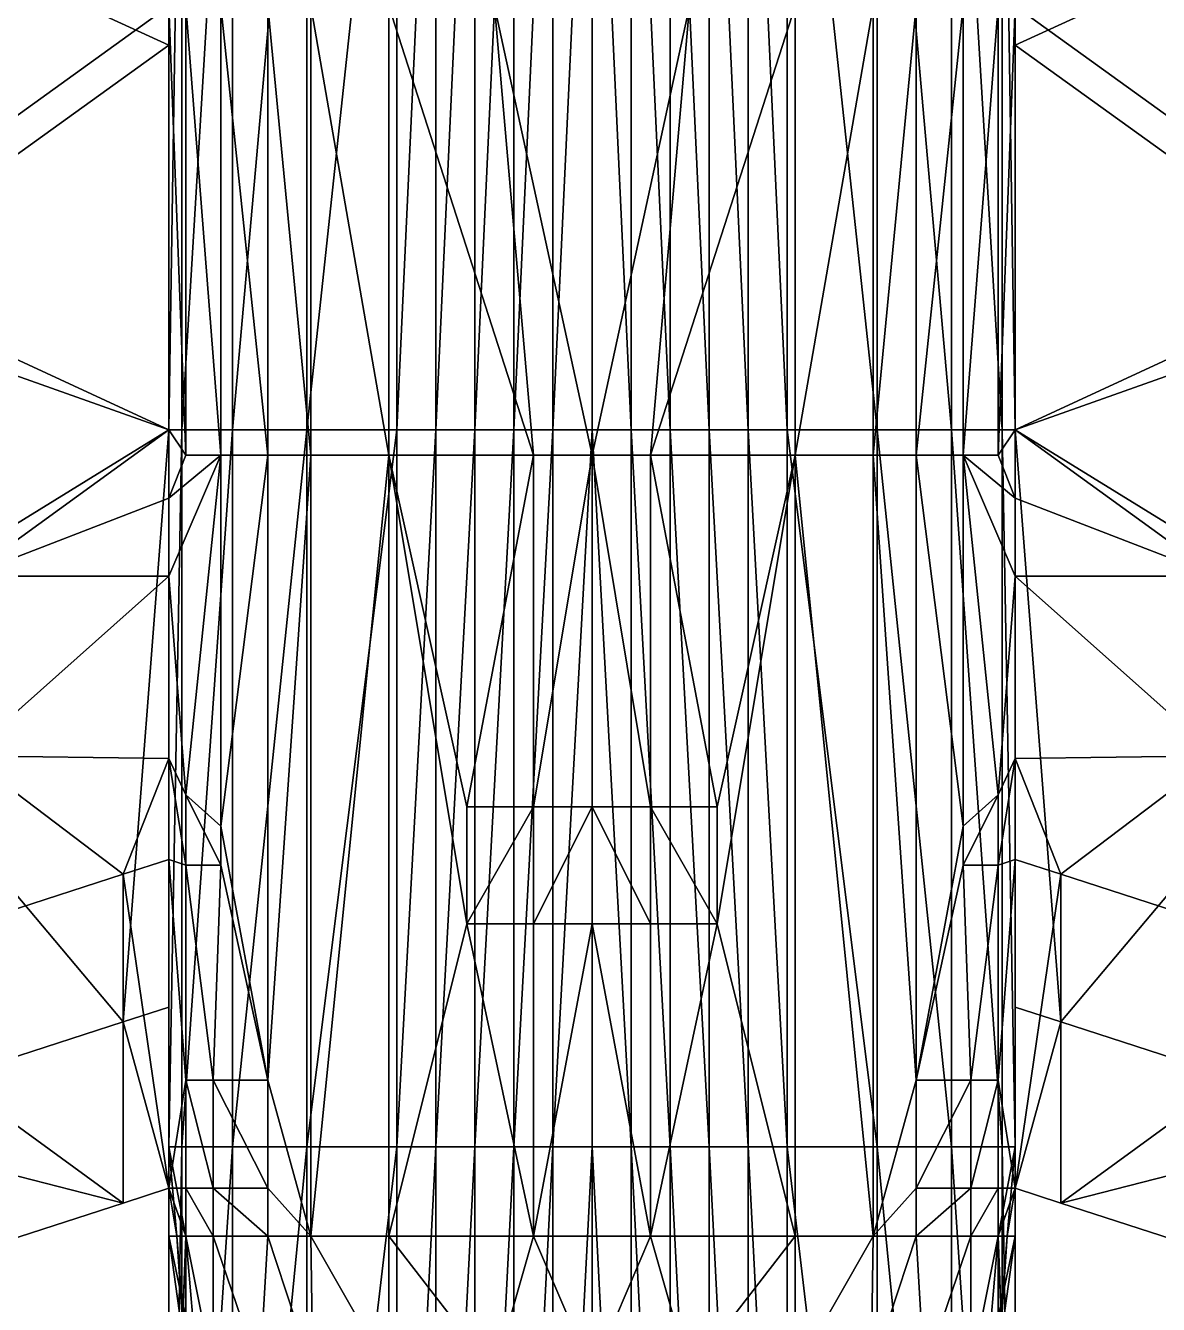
# Model space of a CAD drawing. Header units: metres. Extents: x -98 to 98, y -139 to 92.
# Drawn here: x -14.5 to 14.5, y -28.24 to 4.5 of the extents above; entities that cross this region are included whole.
import ezdxf

# ---------------------------------------------------------------- set-up
doc = ezdxf.new("R2010")
doc.units = ezdxf.units.M

msp = doc.modelspace()

# ---------------------------------------------------------------- linework, layer by layer
for points in [[(-10.83, 4, -3.07), (-10.83, 15.67, -2.48), (-20, 8.2, -1.983)], [(-10.83, -5.85, 0), (-10.5, -5.85, 2.63), (-10.5, 15.67, 2.63)], [(-10.83, 15.67, 0), (-10.83, -5.85, 0), (-10.5, 15.67, 2.63)], [(-10.83, 15.67, -1.75), (-10.83, 4, -1.75), (-10.83, 15.67, 0)], [(-10.83, 4, -1.75), (-10.83, -5.85, 0), (-10.83, 15.67, 0)], [(-10.83, 15.67, -2.48), (-10.83, 4, -3.07), (-10.83, 15.67, -1.75)], [(-10.83, 4, -3.07), (-10.83, 4, -1.75), (-10.83, 15.67, -1.75)], [(-10.5, -5.85, 2.63), (-9.2, -5.85, 5), (-9.2, 15.67, 5)], [(-10.5, 15.67, 2.63), (-10.5, -5.85, 2.63), (-9.2, 15.67, 5)], [(-9.2, -5.85, 5), (-7.3, -5.85, 7.1), (-7.3, 15.67, 7.1)], [(-9.2, 15.67, 5), (-9.2, -5.85, 5), (-7.3, 15.67, 7.1)], [(-7.3, -5.85, 7.1), (-5, -5.85, 8.7), (-5, 15.67, 8.7)], [(-7.3, 15.67, 7.1), (-7.3, -5.85, 7.1), (-5, 15.67, 8.7)], [(-5, -5.85, 8.7), (-4, -5.85, 9.15), (-4, 15.67, 9.15)], [(-5, 15.67, 8.7), (-5, -5.85, 8.7), (-4, 15.67, 9.15)], [(-4, -5.85, 9.15), (-3, -5.85, 9.5), (-3, 15.67, 9.5)], [(-4, 15.67, 9.15), (-4, -5.85, 9.15), (-3, 15.67, 9.5)], [(-3, -5.85, 9.5), (-2, -5.85, 9.75), (-2, 15.67, 9.75)], [(-3, 15.67, 9.5), (-3, -5.85, 9.5), (-2, 15.67, 9.75)], [(-2, -5.85, 9.75), (-1, -5.85, 9.9), (-1, 15.67, 9.9)], [(-2, 15.67, 9.75), (-2, -5.85, 9.75), (-1, 15.67, 9.9)], [(-1, -5.85, 9.9), (0, -5.85, 10), (0, 15.67, 10)], [(-1, 15.67, 9.9), (-1, -5.85, 9.9), (0, 15.67, 10)], [(1, -5.85, 9.9), (1, 15.67, 9.9), (0, 15.67, 10)], [(0, -5.85, 10), (1, -5.85, 9.9), (0, 15.67, 10)], [(2, -5.85, 9.75), (2, 15.67, 9.75), (1, 15.67, 9.9)], [(1, -5.85, 9.9), (2, -5.85, 9.75), (1, 15.67, 9.9)], [(3, -5.85, 9.5), (3, 15.67, 9.5), (2, 15.67, 9.75)], [(2, -5.85, 9.75), (3, -5.85, 9.5), (2, 15.67, 9.75)], [(4, -5.85, 9.15), (4, 15.67, 9.15), (3, 15.67, 9.5)], [(3, -5.85, 9.5), (4, -5.85, 9.15), (3, 15.67, 9.5)], [(5, -5.85, 8.7), (5, 15.67, 8.7), (4, 15.67, 9.15)], [(4, -5.85, 9.15), (5, -5.85, 8.7), (4, 15.67, 9.15)], [(7.3, -5.85, 7.1), (7.3, 15.67, 7.1), (5, 15.67, 8.7)], [(5, -5.85, 8.7), (7.3, -5.85, 7.1), (5, 15.67, 8.7)], [(9.2, -5.85, 5), (9.2, 15.67, 5), (7.3, 15.67, 7.1)], [(7.3, -5.85, 7.1), (9.2, -5.85, 5), (7.3, 15.67, 7.1)], [(10.5, -5.85, 2.63), (10.5, 15.67, 2.63), (9.2, 15.67, 5)], [(9.2, -5.85, 5), (10.5, -5.85, 2.63), (9.2, 15.67, 5)], [(10.83, -5.85, 0), (10.83, 15.67, 0), (10.5, 15.67, 2.63)], [(10.5, -5.85, 2.63), (10.83, -5.85, 0), (10.5, 15.67, 2.63)], [(10.83, 15.67, -2.48), (10.83, 4, -3.07), (20, 8.2, -1.983)], [(10.83, -5.85, 0), (10.83, 4, -1.75), (10.83, 15.67, 0)], [(10.83, 4, -1.75), (10.83, 15.67, -1.75), (10.83, 15.67, 0)], [(10.83, 4, -1.75), (10.83, 4, -3.07), (10.83, 15.67, -1.75)], [(10.83, 4, -3.07), (10.83, 15.67, -2.48), (10.83, 15.67, -1.75)], [(-10.83, 5, -9.4), (-20, -1.6123, -8.104), (-16, 11.3202, -8.7651)], [(20, -1.6123, -8.104), (10.83, 5, -9.4), (16, 11.3202, -8.7651)], [(-10.83, 4, -3.07), (-20, 8.2, -1.983), (-20, -2.6, -2.4167)], [(20, 8.2, -1.983), (10.83, 4, -3.07), (20, -2.6, -2.4167)], [(-10.83, -5.85, -9.25), (-20, -1.6123, -8.104), (-10.83, 5, -9.4)], [(-10.4, -6.5, -10), (-10.83, -5.85, -9.25), (-10.83, 5, -9.4)], [(-10.4, 5, -10), (-10.4, -6.5, -10), (-10.83, 5, -9.4)], [(-9.5, -6.5, -11), (-10.4, -6.5, -10), (-10.4, 5, -10)], [(-9.5, 5, -11), (-9.5, -6.5, -11), (-10.4, 5, -10)], [(-8.3, -6.5, -11.8), (-9.5, -6.5, -11), (-9.5, 5, -11)], [(-8.3, 5, -11.8), (-8.3, -6.5, -11.8), (-9.5, 5, -11)], [(-7.2, -6.5, -12.45), (-8.3, -6.5, -11.8), (-8.3, 5, -11.8)], [(-7.2, 5, -12.45), (-7.2, -6.5, -12.45), (-8.3, 5, -11.8)], [(-5.2, -6.5, -12.87), (-7.2, -6.5, -12.45), (-7.2, 5, -12.45)], [(-5.2, 5, -12.87), (-5.2, -6.5, -12.87), (-7.2, 5, -12.45)], [(-1.5, -6.5, -12.88), (-5.2, -6.5, -12.87), (-5.2, 5, -12.87)], [(-2.5, 5, -12.88), (-1.5, -6.5, -12.88), (-5.2, 5, -12.87)], [(0, -6.5, -12.9), (-1.5, -6.5, -12.88), (-2.5, 5, -12.88)], [(0, 5, -12.9), (0, -6.5, -12.9), (-2.5, 5, -12.88)], [(0, -6.5, -12.9), (0, 5, -12.9), (2.5, 5, -12.88)], [(1.5, -6.5, -12.88), (0, -6.5, -12.9), (2.5, 5, -12.88)], [(1.5, -6.5, -12.88), (2.5, 5, -12.88), (5.2, 5, -12.87)], [(5.2, -6.5, -12.87), (1.5, -6.5, -12.88), (5.2, 5, -12.87)], [(5.2, -6.5, -12.87), (5.2, 5, -12.87), (7.2, 5, -12.45)], [(7.2, -6.5, -12.45), (5.2, -6.5, -12.87), (7.2, 5, -12.45)], [(7.2, -6.5, -12.45), (7.2, 5, -12.45), (8.3, 5, -11.8)], [(8.3, -6.5, -11.8), (7.2, -6.5, -12.45), (8.3, 5, -11.8)], [(8.3, -6.5, -11.8), (8.3, 5, -11.8), (9.5, 5, -11)], [(9.5, -6.5, -11), (8.3, -6.5, -11.8), (9.5, 5, -11)], [(9.5, -6.5, -11), (9.5, 5, -11), (10.4, 5, -10)], [(10.4, -6.5, -10), (9.5, -6.5, -11), (10.4, 5, -10)], [(10.4, -6.5, -10), (10.4, 5, -10), (10.83, 5, -9.4)], [(10.83, -5.85, -9.25), (10.4, -6.5, -10), (10.83, 5, -9.4)], [(20, -1.6123, -8.104), (10.83, -5.85, -9.25), (10.83, 5, -9.4)], [(-10.83, -5.85, -4.32), (-10.83, 4, -3.07), (-20, -2.6, -2.4167)], [(-10.83, -5.85, -1.75), (-10.83, -5.85, 0), (-10.83, 4, -1.75)], [(-10.83, 4, -3.07), (-10.83, -5.85, -4.32), (-10.83, 4, -1.75)], [(-10.83, -5.85, -4.32), (-10.83, -5.85, -1.75), (-10.83, 4, -1.75)], [(10.83, 4, -3.07), (10.83, -5.85, -4.32), (20, -2.6, -2.4167)], [(10.83, -5.85, 0), (10.83, -5.85, -1.75), (10.83, 4, -1.75)], [(10.83, -5.85, -1.75), (10.83, -5.85, -4.32), (10.83, 4, -1.75)], [(10.83, -5.85, -4.32), (10.83, 4, -3.07), (10.83, 4, -1.75)], [(-10.83, -5.85, -9.25), (-16, -9.6, -8.5), (-20, -1.6123, -8.104)], [(16, -9.6, -8.5), (10.83, -5.85, -9.25), (20, -1.6123, -8.104)], [(-10.83, -5.85, -4.32), (-20, -2.6, -2.4167), (-20, -11.5, -3.455)], [(20, -2.6, -2.4167), (10.83, -5.85, -4.32), (20, -11.5, -3.455)], [(-20, -11.5, -3.455), (-12, -21.009, -6.4638), (-10.83, -5.85, -4.32)], [(-10.83, -7.6, -9.05), (-16, -9.6, -8.5), (-10.83, -5.85, -9.25)], [(-10.83, -5.85, -4.32), (-12, -21.009, -6.4638), (-10.83, -20.63, -6.6)], [(-10.83, -24.21, 0), (-10.5, -24.21, 2.63), (-10.5, -5.85, 2.63)], [(-10.83, -5.85, 0), (-10.83, -24.21, 0), (-10.5, -5.85, 2.63)], [(-10.83, -5.85, -1.75), (-10.83, -24.21, -1.75), (-10.83, -5.85, 0)], [(-10.83, -24.21, -1.75), (-10.83, -24.21, 0), (-10.83, -5.85, 0)], [(-10.83, -5.85, -4.32), (-10.83, -20.63, -6.6), (-10.83, -5.85, -1.75)], [(-10.83, -20.63, -6.6), (-10.83, -24.21, -1.75), (-10.83, -5.85, -1.75)], [(-10.83, -5.85, -9.25), (-10.4, -6.5, -10), (-10.83, -7.6, -9.05)], [(-10.5, -24.21, 2.63), (-9.2, -24.21, 5), (-9.2, -5.85, 5)], [(-10.5, -5.85, 2.63), (-10.5, -24.21, 2.63), (-9.2, -5.85, 5)], [(-9.2, -24.21, 5), (-7.3, -24.21, 7.1), (-7.3, -5.85, 7.1)], [(-9.2, -5.85, 5), (-9.2, -24.21, 5), (-7.3, -5.85, 7.1)], [(-7.3, -24.21, 7.1), (-5, -24.21, 8.7), (-5, -5.85, 8.7)], [(-7.3, -5.85, 7.1), (-7.3, -24.21, 7.1), (-5, -5.85, 8.7)], [(-5, -24.21, 8.7), (-4, -24.21, 9.15), (-4, -5.85, 9.15)], [(-5, -5.85, 8.7), (-5, -24.21, 8.7), (-4, -5.85, 9.15)], [(-4, -24.21, 9.15), (-3, -24.21, 9.5), (-3, -5.85, 9.5)], [(-4, -5.85, 9.15), (-4, -24.21, 9.15), (-3, -5.85, 9.5)], [(-3, -24.21, 9.5), (-2, -24.21, 9.75), (-2, -5.85, 9.75)], [(-3, -5.85, 9.5), (-3, -24.21, 9.5), (-2, -5.85, 9.75)], [(-2, -24.21, 9.75), (-1, -24.21, 9.9), (-1, -5.85, 9.9)], [(-2, -5.85, 9.75), (-2, -24.21, 9.75), (-1, -5.85, 9.9)], [(-1, -24.21, 9.9), (0, -24.21, 10), (0, -5.85, 10)], [(-1, -5.85, 9.9), (-1, -24.21, 9.9), (0, -5.85, 10)], [(1, -24.21, 9.9), (1, -5.85, 9.9), (0, -5.85, 10)], [(0, -24.21, 10), (1, -24.21, 9.9), (0, -5.85, 10)], [(2, -24.21, 9.75), (2, -5.85, 9.75), (1, -5.85, 9.9)], [(1, -24.21, 9.9), (2, -24.21, 9.75), (1, -5.85, 9.9)], [(3, -24.21, 9.5), (3, -5.85, 9.5), (2, -5.85, 9.75)], [(2, -24.21, 9.75), (3, -24.21, 9.5), (2, -5.85, 9.75)], [(4, -24.21, 9.15), (4, -5.85, 9.15), (3, -5.85, 9.5)], [(3, -24.21, 9.5), (4, -24.21, 9.15), (3, -5.85, 9.5)], [(5, -24.21, 8.7), (5, -5.85, 8.7), (4, -5.85, 9.15)], [(4, -24.21, 9.15), (5, -24.21, 8.7), (4, -5.85, 9.15)], [(7.3, -24.21, 7.1), (7.3, -5.85, 7.1), (5, -5.85, 8.7)], [(5, -24.21, 8.7), (7.3, -24.21, 7.1), (5, -5.85, 8.7)], [(9.2, -24.21, 5), (9.2, -5.85, 5), (7.3, -5.85, 7.1)], [(7.3, -24.21, 7.1), (9.2, -24.21, 5), (7.3, -5.85, 7.1)], [(10.5, -24.21, 2.63), (10.5, -5.85, 2.63), (9.2, -5.85, 5)], [(9.2, -24.21, 5), (10.5, -24.21, 2.63), (9.2, -5.85, 5)], [(10.4, -6.5, -10), (10.83, -5.85, -9.25), (10.83, -7.6, -9.05)], [(10.83, -24.21, 0), (10.83, -5.85, 0), (10.5, -5.85, 2.63)], [(10.5, -24.21, 2.63), (10.83, -24.21, 0), (10.5, -5.85, 2.63)], [(16, -9.6, -8.5), (10.83, -7.6, -9.05), (10.83, -5.85, -9.25)], [(12, -21.009, -6.4638), (20, -11.5, -3.455), (10.83, -5.85, -4.32)], [(12, -21.009, -6.4638), (10.83, -5.85, -4.32), (10.83, -20.63, -6.6)], [(10.83, -24.21, 0), (10.83, -24.21, -1.75), (10.83, -5.85, 0)], [(10.83, -24.21, -1.75), (10.83, -5.85, -1.75), (10.83, -5.85, 0)], [(10.83, -24.21, -1.75), (10.83, -20.63, -6.6), (10.83, -5.85, -1.75)], [(10.83, -20.63, -6.6), (10.83, -5.85, -4.32), (10.83, -5.85, -1.75)], [(-9.5, -6.5, -11), (-10.4, -15.2, -10), (-10.83, -9.6, -8.9)], [(-10.83, -7.6, -9.05), (-9.5, -6.5, -11), (-10.83, -9.6, -8.9)], [(-10.4, -6.5, -10), (-9.5, -6.5, -11), (-10.83, -7.6, -9.05)], [(-10.4, -15.2, -10), (-9.5, -6.5, -11), (-9.5, -16, -11)], [(-9.5, -6.5, -11), (-8.3, -6.5, -11.8), (-9.5, -16, -11)], [(-8.3, -6.5, -11.8), (-8.3, -22.5, -12.5), (-9.5, -16, -11)], [(-7.2, -6.5, -12.45), (-7.2, -26.5, -12.7), (-8.3, -22.5, -12.5)], [(-8.3, -6.5, -11.8), (-7.2, -6.5, -12.45), (-8.3, -22.5, -12.5)], [(-7.2, -6.5, -12.45), (-5.2, -6.5, -12.87), (-7.2, -26.5, -12.7)], [(-5.2, -6.5, -12.87), (-5.2, -26.5, -12.9), (-7.2, -26.5, -12.7)], [(-5.2, -6.5, -12.87), (-3.2, -18.5, -12.9), (-5.2, -26.5, -12.9)], [(-3.2, -15.5, -12.9), (-3.2, -18.5, -12.9), (-5.2, -6.5, -12.87)], [(-1.5, -6.5, -12.88), (-3.2, -15.5, -12.9), (-5.2, -6.5, -12.87)], [(-1.5, -15.5, -12.9), (-3.2, -15.5, -12.9), (-1.5, -6.5, -12.88)], [(-1.5, -15.5, -12.9), (-1.5, -6.5, -12.88), (0, -6.5, -12.9)], [(0, -15.5, -12.9), (-1.5, -15.5, -12.9), (0, -6.5, -12.9)], [(1.5, -15.5, -12.9), (0, -15.5, -12.9), (0, -6.5, -12.9)], [(1.5, -6.5, -12.88), (1.5, -15.5, -12.9), (0, -6.5, -12.9)], [(3.2, -15.5, -12.9), (1.5, -15.5, -12.9), (1.5, -6.5, -12.88)], [(3.2, -15.5, -12.9), (1.5, -6.5, -12.88), (5.2, -6.5, -12.87)], [(3.2, -18.5, -12.9), (3.2, -15.5, -12.9), (5.2, -6.5, -12.87)], [(3.2, -18.5, -12.9), (5.2, -6.5, -12.87), (5.2, -26.5, -12.9)], [(5.2, -26.5, -12.9), (5.2, -6.5, -12.87), (7.2, -26.5, -12.7)], [(5.2, -6.5, -12.87), (7.2, -6.5, -12.45), (7.2, -26.5, -12.7)], [(7.2, -6.5, -12.45), (8.3, -6.5, -11.8), (8.3, -22.5, -12.5)], [(7.2, -26.5, -12.7), (7.2, -6.5, -12.45), (8.3, -22.5, -12.5)], [(8.3, -22.5, -12.5), (8.3, -6.5, -11.8), (9.5, -16, -11)], [(8.3, -6.5, -11.8), (9.5, -6.5, -11), (9.5, -16, -11)], [(9.5, -6.5, -11), (10.4, -15.2, -10), (9.5, -16, -11)], [(9.5, -6.5, -11), (10.83, -7.6, -9.05), (10.83, -9.6, -8.9)], [(10.4, -15.2, -10), (9.5, -6.5, -11), (10.83, -9.6, -8.9)], [(9.5, -6.5, -11), (10.4, -6.5, -10), (10.83, -7.6, -9.05)], [(-10.83, -9.6, -8.9), (-16, -9.6, -8.5), (-10.83, -7.6, -9.05)], [(16, -9.6, -8.5), (10.83, -9.6, -8.9), (10.83, -7.6, -9.05)], [(-16, -14.2, -8.4), (-16, -9.6, -8.5), (-10.83, -9.6, -8.9)], [(-10.83, -14.27, -8.4), (-16, -14.2, -8.4), (-10.83, -9.6, -8.9)], [(-10.4, -15.2, -10), (-10.83, -14.27, -8.4), (-10.83, -9.6, -8.9)], [(10.83, -14.27, -8.4), (10.4, -15.2, -10), (10.83, -9.6, -8.9)], [(16, -14.2, -8.4), (10.83, -14.27, -8.4), (10.83, -9.6, -8.9)], [(16, -9.6, -8.5), (16, -14.2, -8.4), (10.83, -9.6, -8.9)], [(-20, -23.6003, -5.5323), (-12, -21.009, -6.4638), (-20, -11.5, -3.455)], [(12, -21.009, -6.4638), (20, -23.6003, -5.5323), (20, -11.5, -3.455)], [(-12, -17.229, -8.0638), (-20, -19.8203, -7.1323), (-16, -14.2, -8.4)], [(-12, -17.229, -8.0638), (-16, -14.2, -8.4), (-10.83, -14.27, -8.4)], [(-10.83, -16.85, -8.2), (-12, -17.229, -8.0638), (-10.83, -14.27, -8.4)], [(-10.4, -17, -10), (-10.83, -16.85, -8.2), (-10.83, -14.27, -8.4)], [(-10.4, -15.2, -10), (-10.4, -17, -10), (-10.83, -14.27, -8.4)], [(10.4, -17, -10), (10.4, -15.2, -10), (10.83, -14.27, -8.4)], [(10.83, -16.85, -8.2), (10.4, -17, -10), (10.83, -14.27, -8.4)], [(16, -14.2, -8.4), (12, -17.229, -8.0638), (10.83, -14.27, -8.4)], [(12, -17.229, -8.0638), (10.83, -16.85, -8.2), (10.83, -14.27, -8.4)], [(20, -19.8203, -7.1323), (12, -17.229, -8.0638), (16, -14.2, -8.4)], [(-9.5, -17, -11), (-10.4, -17, -10), (-10.4, -15.2, -10)], [(-9.5, -16, -11), (-9.5, -17, -11), (-10.4, -15.2, -10)], [(9.5, -17, -11), (9.5, -16, -11), (10.4, -15.2, -10)], [(10.4, -17, -10), (9.5, -17, -11), (10.4, -15.2, -10)], [(-3.2, -18.5, -12.9), (-3.2, -15.5, -12.9), (-1.5, -15.5, -12.9)], [(-1.5, -18.5, -12.9), (-3.2, -18.5, -12.9), (-1.5, -15.5, -12.9)], [(-1.5, -18.5, -12.9), (-1.5, -15.5, -12.9), (0, -15.5, -12.9)], [(0, -18.5, -12.9), (-1.5, -18.5, -12.9), (0, -15.5, -12.9)], [(1.5, -18.5, -12.9), (0, -18.5, -12.9), (0, -15.5, -12.9)], [(1.5, -15.5, -12.9), (1.5, -18.5, -12.9), (0, -15.5, -12.9)], [(3.2, -18.5, -12.9), (1.5, -18.5, -12.9), (1.5, -15.5, -12.9)], [(3.2, -15.5, -12.9), (3.2, -18.5, -12.9), (1.5, -15.5, -12.9)], [(-9.5, -16, -11), (-8.3, -22.5, -12.5), (-9.5, -17, -11)], [(8.3, -22.5, -12.5), (9.5, -16, -11), (9.5, -17, -11)], [(-10.83, -16.85, -8.2), (-10.83, -25.27, -7.5), (-12, -17.229, -8.0638)], [(-10.4, -22.5, -10), (-10.83, -16.85, -8.2), (-10.4, -17, -10)], [(-10.4, -22.5, -10), (-10.83, -25.27, -7.5), (-10.83, -16.85, -8.2)], [(-9.5, -17, -11), (-9.7, -22.5, -11), (-10.4, -17, -10)], [(-9.7, -22.5, -11), (-10.4, -22.5, -10), (-10.4, -17, -10)], [(-9.5, -17, -11), (-8.3, -22.5, -12.5), (-9.7, -22.5, -11)], [(8.3, -22.5, -12.5), (9.5, -17, -11), (9.7, -22.5, -11)], [(9.7, -22.5, -11), (9.5, -17, -11), (10.4, -17, -10)], [(10.4, -22.5, -10), (9.7, -22.5, -11), (10.4, -17, -10)], [(10.83, -25.27, -7.5), (10.4, -22.5, -10), (10.83, -16.85, -8.2)], [(10.83, -16.85, -8.2), (10.4, -22.5, -10), (10.4, -17, -10)], [(10.83, -25.27, -7.5), (10.83, -16.85, -8.2), (12, -17.229, -8.0638)], [(-20, -19.8203, -7.1323), (-12, -17.229, -8.0638), (-12, -25.649, -7.3638)], [(-10.83, -25.27, -7.5), (-12, -25.649, -7.3638), (-12, -17.229, -8.0638)], [(12, -25.649, -7.3638), (10.83, -25.27, -7.5), (12, -17.229, -8.0638)], [(12, -17.229, -8.0638), (20, -19.8203, -7.1323), (12, -25.649, -7.3638)], [(-3.2, -18.5, -12.9), (-1.5, -26.5, -12.9), (-5.2, -26.5, -12.9)], [(-3.2, -18.5, -12.9), (-1.5, -18.5, -12.9), (-1.5, -26.5, -12.9)], [(-1.5, -26.5, -12.9), (-1.5, -18.5, -12.9), (0, -18.5, -12.9)], [(0, -26.5, -12.9), (-1.5, -26.5, -12.9), (0, -18.5, -12.9)], [(1.5, -26.5, -12.9), (0, -26.5, -12.9), (0, -18.5, -12.9)], [(1.5, -18.5, -12.9), (1.5, -26.5, -12.9), (0, -18.5, -12.9)], [(1.5, -18.5, -12.9), (3.2, -18.5, -12.9), (1.5, -26.5, -12.9)], [(1.5, -26.5, -12.9), (3.2, -18.5, -12.9), (5.2, -26.5, -12.9)], [(-20, -28.2403, -6.4323), (-20, -19.8203, -7.1323), (-12, -25.649, -7.3638)], [(20, -19.8203, -7.1323), (20, -28.2403, -6.4323), (12, -25.649, -7.3638)], [(-10.83, -20.63, -6.6), (-12, -21.009, -6.4638), (-10.83, -25.27, -7.5)], [(-10.83, -25.27, -7.5), (-10.83, -24.21, -1.75), (-10.83, -20.63, -6.6)], [(12, -21.009, -6.4638), (10.83, -20.63, -6.6), (10.83, -25.27, -7.5)], [(10.83, -24.21, -1.75), (10.83, -25.27, -7.5), (10.83, -20.63, -6.6)], [(-12, -21.009, -6.4638), (-20, -23.6003, -5.5323), (-12, -25.649, -7.3638)], [(-12, -21.009, -6.4638), (-12, -25.649, -7.3638), (-10.83, -25.27, -7.5)], [(12, -25.649, -7.3638), (12, -21.009, -6.4638), (10.83, -25.27, -7.5)], [(20, -23.6003, -5.5323), (12, -21.009, -6.4638), (12, -25.649, -7.3638)], [(-10.4, -25.27, -10), (-10.83, -25.27, -7.5), (-10.4, -22.5, -10)], [(-9.7, -25.27, -11), (-10.4, -25.27, -10), (-10.4, -22.5, -10)], [(-9.7, -22.5, -11), (-9.7, -25.27, -11), (-10.4, -22.5, -10)], [(-8.3, -25.27, -12.5), (-9.7, -25.27, -11), (-9.7, -22.5, -11)], [(-8.3, -22.5, -12.5), (-8.3, -25.27, -12.5), (-9.7, -22.5, -11)], [(-8.3, -22.5, -12.5), (-7.2, -26.5, -12.7), (-8.3, -25.27, -12.5)], [(7.2, -26.5, -12.7), (8.3, -22.5, -12.5), (8.3, -25.27, -12.5)], [(8.3, -25.27, -12.5), (8.3, -22.5, -12.5), (9.7, -22.5, -11)], [(9.7, -25.27, -11), (8.3, -25.27, -12.5), (9.7, -22.5, -11)], [(9.7, -25.27, -11), (9.7, -22.5, -11), (10.4, -22.5, -10)], [(10.4, -25.27, -10), (9.7, -25.27, -11), (10.4, -22.5, -10)], [(10.83, -25.27, -7.5), (10.4, -25.27, -10), (10.4, -22.5, -10)], [(-20, -23.6003, -5.5323), (-20, -28.2403, -6.4323), (-12, -25.649, -7.3638)], [(20, -28.2403, -6.4323), (20, -23.6003, -5.5323), (12, -25.649, -7.3638)], [(-10.83, -43.75, 0), (-10.5, -43.75, 2.63), (-10.5, -24.21, 2.63)], [(-10.83, -24.21, 0), (-10.83, -43.75, 0), (-10.5, -24.21, 2.63)], [(-10.83, -38, 0), (-10.83, -24.21, 0), (-10.4, -26.5, -2)], [(-10.83, -24.21, 0), (-10.83, -24.21, -1.75), (-10.4, -26.5, -2)], [(-10.63, -26.5, -5.2), (-10.83, -24.21, -1.75), (-10.83, -25.27, -7.5)], [(-10.63, -26.5, -5.2), (-10.4, -26.5, -2), (-10.83, -24.21, -1.75)], [(-10.5, -43.75, 2.63), (-9.2, -43.75, 5), (-9.2, -24.21, 5)], [(-10.5, -24.21, 2.63), (-10.5, -43.75, 2.63), (-9.2, -24.21, 5)], [(-9.2, -43.75, 5), (-7.3, -43.75, 7.1), (-7.3, -24.21, 7.1)], [(-9.2, -24.21, 5), (-9.2, -43.75, 5), (-7.3, -24.21, 7.1)], [(-7.3, -43.75, 7.1), (-5, -43.75, 8.7), (-5, -24.21, 8.7)], [(-7.3, -24.21, 7.1), (-7.3, -43.75, 7.1), (-5, -24.21, 8.7)], [(-5, -43.75, 8.7), (-4, -43.75, 9.15), (-4, -24.21, 9.15)], [(-5, -24.21, 8.7), (-5, -43.75, 8.7), (-4, -24.21, 9.15)], [(-4, -43.75, 9.15), (-3, -43.75, 9.5), (-3, -24.21, 9.5)], [(-4, -24.21, 9.15), (-4, -43.75, 9.15), (-3, -24.21, 9.5)], [(-3, -43.75, 9.5), (-2, -43.75, 9.75), (-2, -24.21, 9.75)], [(-3, -24.21, 9.5), (-3, -43.75, 9.5), (-2, -24.21, 9.75)], [(-2, -43.75, 9.75), (-1, -43.75, 9.9), (-1, -24.21, 9.9)], [(-2, -24.21, 9.75), (-2, -43.75, 9.75), (-1, -24.21, 9.9)], [(-1, -43.75, 9.9), (0, -43.75, 10), (0, -24.21, 10)], [(-1, -24.21, 9.9), (-1, -43.75, 9.9), (0, -24.21, 10)], [(1, -43.75, 9.9), (1, -24.21, 9.9), (0, -24.21, 10)], [(0, -43.75, 10), (1, -43.75, 9.9), (0, -24.21, 10)], [(2, -43.75, 9.75), (2, -24.21, 9.75), (1, -24.21, 9.9)], [(1, -43.75, 9.9), (2, -43.75, 9.75), (1, -24.21, 9.9)], [(3, -43.75, 9.5), (3, -24.21, 9.5), (2, -24.21, 9.75)], [(2, -43.75, 9.75), (3, -43.75, 9.5), (2, -24.21, 9.75)], [(4, -43.75, 9.15), (4, -24.21, 9.15), (3, -24.21, 9.5)], [(3, -43.75, 9.5), (4, -43.75, 9.15), (3, -24.21, 9.5)], [(5, -43.75, 8.7), (5, -24.21, 8.7), (4, -24.21, 9.15)], [(4, -43.75, 9.15), (5, -43.75, 8.7), (4, -24.21, 9.15)], [(7.3, -43.75, 7.1), (7.3, -24.21, 7.1), (5, -24.21, 8.7)], [(5, -43.75, 8.7), (7.3, -43.75, 7.1), (5, -24.21, 8.7)], [(9.2, -43.75, 5), (9.2, -24.21, 5), (7.3, -24.21, 7.1)], [(7.3, -43.75, 7.1), (9.2, -43.75, 5), (7.3, -24.21, 7.1)], [(10.5, -43.75, 2.63), (10.5, -24.21, 2.63), (9.2, -24.21, 5)], [(9.2, -43.75, 5), (10.5, -43.75, 2.63), (9.2, -24.21, 5)], [(10.83, -24.21, -1.75), (10.83, -24.21, 0), (10.4, -26.5, -2)], [(10.83, -24.21, 0), (10.83, -38, 0), (10.4, -26.5, -2)], [(10.4, -26.5, -2), (10.63, -26.5, -5.2), (10.83, -24.21, -1.75)], [(10.83, -43.75, 0), (10.83, -24.21, 0), (10.5, -24.21, 2.63)], [(10.5, -43.75, 2.63), (10.83, -43.75, 0), (10.5, -24.21, 2.63)], [(10.83, -24.21, -1.75), (10.63, -26.5, -5.2), (10.83, -25.27, -7.5)], [(-10.4, -25.27, -10), (-10.4, -26.5, -10), (-10.83, -25.27, -7.5)], [(-10.4, -26.5, -10), (-10.83, -26.5, -7.5), (-10.83, -25.27, -7.5)], [(-10.83, -26.5, -7.5), (-10.63, -26.5, -5.2), (-10.83, -25.27, -7.5)], [(-9.7, -25.27, -11), (-9.7, -26.5, -11), (-10.4, -25.27, -10)], [(-9.7, -26.5, -11), (-10.4, -26.5, -10), (-10.4, -25.27, -10)], [(-8.3, -25.27, -12.5), (-8.3, -26.5, -12.5), (-9.7, -25.27, -11)], [(-8.3, -26.5, -12.5), (-9.7, -26.5, -11), (-9.7, -25.27, -11)], [(-7.2, -26.5, -12.7), (-8.3, -26.5, -12.5), (-8.3, -25.27, -12.5)], [(8.3, -26.5, -12.5), (7.2, -26.5, -12.7), (8.3, -25.27, -12.5)], [(9.7, -26.5, -11), (8.3, -26.5, -12.5), (9.7, -25.27, -11)], [(8.3, -26.5, -12.5), (8.3, -25.27, -12.5), (9.7, -25.27, -11)], [(10.4, -26.5, -10), (9.7, -26.5, -11), (10.4, -25.27, -10)], [(9.7, -26.5, -11), (9.7, -25.27, -11), (10.4, -25.27, -10)], [(10.83, -26.5, -7.5), (10.4, -26.5, -10), (10.83, -25.27, -7.5)], [(10.4, -26.5, -10), (10.4, -25.27, -10), (10.83, -25.27, -7.5)], [(10.63, -26.5, -5.2), (10.83, -26.5, -7.5), (10.83, -25.27, -7.5)], [(-10.8, -38, -2), (-10.83, -38, 0), (-10.4, -26.5, -2)], [(-10.83, -26.5, -7.5), (-10.35, -30, -7.5), (-10.63, -26.5, -5.2)], [(-10.1, -30, -9), (-10.35, -30, -7.5), (-10.83, -26.5, -7.5)], [(-10.4, -26.5, -10), (-10.1, -30, -9), (-10.83, -26.5, -7.5)], [(-10.8, -38, -2), (-10.4, -26.5, -2), (-10.4, -30, -3.1)], [(-10.63, -26.5, -5.2), (-10.4, -30, -6), (-10.4, -26.5, -2)], [(-10.35, -30, -7.5), (-10.4, -30, -6), (-10.63, -26.5, -5.2)], [(-10.4, -30, -6), (-10.4, -30, -3.1), (-10.4, -26.5, -2)], [(-9.7, -30, -10), (-10.1, -30, -9), (-10.4, -26.5, -10)], [(-9.7, -26.5, -11), (-9.7, -30, -10), (-10.4, -26.5, -10)], [(-8.5, -30, -11.4), (-9.7, -30, -10), (-9.7, -26.5, -11)], [(-8.3, -26.5, -12.5), (-8.5, -30, -11.4), (-9.7, -26.5, -11)], [(-7.15, -30, -12.4), (-8.5, -30, -11.4), (-8.3, -26.5, -12.5)], [(-7.2, -26.5, -12.7), (-7.15, -30, -12.4), (-8.3, -26.5, -12.5)], [(-5.2, -30, -12.9), (-7.15, -30, -12.4), (-7.2, -26.5, -12.7)], [(-5.2, -26.5, -12.9), (-5.2, -30, -12.9), (-7.2, -26.5, -12.7)], [(-2.5, -30, -12.9), (-5.2, -30, -12.9), (-5.2, -26.5, -12.9)], [(-1.5, -26.5, -12.9), (-2.5, -30, -12.9), (-5.2, -26.5, -12.9)], [(0, -30, -12.9), (-2.5, -30, -12.9), (-1.5, -26.5, -12.9)], [(0, -26.5, -12.9), (0, -30, -12.9), (-1.5, -26.5, -12.9)], [(0, -30, -12.9), (0, -26.5, -12.9), (1.5, -26.5, -12.9)], [(2.5, -30, -12.9), (0, -30, -12.9), (1.5, -26.5, -12.9)], [(2.5, -30, -12.9), (1.5, -26.5, -12.9), (5.2, -26.5, -12.9)], [(5.2, -30, -12.9), (2.5, -30, -12.9), (5.2, -26.5, -12.9)], [(5.2, -30, -12.9), (5.2, -26.5, -12.9), (7.2, -26.5, -12.7)], [(7.15, -30, -12.4), (5.2, -30, -12.9), (7.2, -26.5, -12.7)], [(7.15, -30, -12.4), (7.2, -26.5, -12.7), (8.3, -26.5, -12.5)], [(8.5, -30, -11.4), (7.15, -30, -12.4), (8.3, -26.5, -12.5)], [(8.5, -30, -11.4), (8.3, -26.5, -12.5), (9.7, -26.5, -11)], [(9.7, -30, -10), (8.5, -30, -11.4), (9.7, -26.5, -11)], [(9.7, -30, -10), (9.7, -26.5, -11), (10.4, -26.5, -10)], [(10.1, -30, -9), (9.7, -30, -10), (10.4, -26.5, -10)], [(10.1, -30, -9), (10.4, -26.5, -10), (10.83, -26.5, -7.5)], [(10.35, -30, -7.5), (10.1, -30, -9), (10.83, -26.5, -7.5)], [(10.35, -30, -7.5), (10.83, -26.5, -7.5), (10.63, -26.5, -5.2)], [(10.4, -30, -6), (10.35, -30, -7.5), (10.63, -26.5, -5.2)], [(10.83, -38, 0), (10.8, -38, -2), (10.4, -26.5, -2)], [(10.4, -26.5, -2), (10.8, -38, -2), (10.4, -30, -3.1)], [(10.4, -30, -6), (10.63, -26.5, -5.2), (10.4, -26.5, -2)], [(10.4, -30, -3.1), (10.4, -30, -6), (10.4, -26.5, -2)]]:
    msp.add_3dface(points)

doc.saveas('drawing.dxf')
